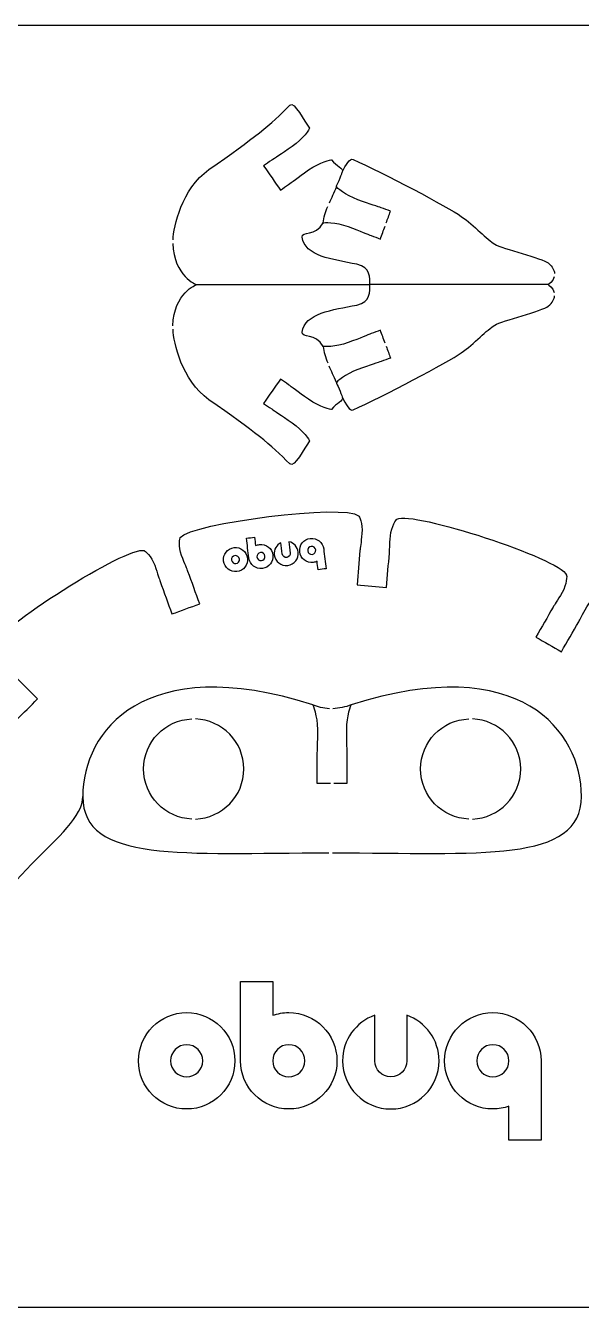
# Model space of a CAD drawing. Extents: x 185 to 405, y 96 to 364.
# Drawn here: x 263.6 to 320, y 233.7 to 363.7 of the extents above; entities that cross this region are included whole.
import ezdxf

# ---------------------------------------------------------------- set-up
doc = ezdxf.new("R2010")
doc.units = 0
doc.header["$MEASUREMENT"] = 0
doc.layers.add('DEFAULT', color=7, linetype='CONTINUOUS')

msp = doc.modelspace()

# ---------------------------------------------------------------- linework, layer by layer
at = {"layer": 'DEFAULT', "color": 1}
for points in [[(400.29, 363.67), (190.64, 363.67)], [(400.29, 233.67), (190.64, 233.67)]]:
    msp.add_lwpolyline(points, dxfattribs=at)
for points, knots in [([(278.55, 341.94), (278.61, 343.31), (279.42, 347.07), (282.19, 349.08), (286.82, 352.32), (288.47, 353.6), (290.4, 355.61), (290.83, 356.05), (291.9, 353.97), (292.39, 353.26), (292.43, 353.21), (291.77, 352.2), (290.63, 351.41), (289.5, 350.62), (288.84, 350.21), (288.56, 350.02), (288.28, 349.83), (288.01, 349.64), (287.74, 349.45), (288.31, 348.63), (288.88, 347.81), (289.46, 346.99), (289.73, 347.18), (290, 347.37), (290.27, 347.56), (290.56, 347.76), (291.16, 348.24), (292.29, 349.03), (293.43, 349.83), (294.61, 350.1), (294.63, 350.06), (295.11, 349.38), (295.87, 349.28), (295.71, 348.8)], [0, 0, 0, 0, 1, 1, 1, 2, 2, 2, 3, 3, 3, 4, 4, 4, 5, 5, 5, 7.835366, 7.835366, 7.835366, 16.322364, 16.322364, 16.322364, 19.139768, 19.139768, 19.139768, 20.139768, 20.139768, 20.139768, 21.139768, 21.139768, 21.139768, 22.139768, 22.139768, 22.139768, 22.139768]), ([(300.17, 343.66), (300.32, 344.06), (300.46, 344.45), (300.61, 344.85), (300.29, 344.97), (299.98, 345.09), (299.67, 345.2), (299.35, 345.32), (298.6, 345.53), (297.3, 346.01), (296.02, 346.48), (295.12, 347.27), (295.12, 347.34), (295.14, 347.4), (295.62, 348.5), (295.71, 348.8), (296.07, 349.56), (296.48, 350.25), (296.81, 350.1), (299.8, 348.78), (306.46, 345.26), (307.78, 344.33), (309.07, 343.42), (310.45, 341.94), (311.18, 341.5), (311.9, 341.06), (316.08, 340.05), (316.6, 339.6), (317.05, 339.21), (317.22, 338.85), (317.25, 338.54)], [0, 0, 0, 0, 3.596846, 3.596846, 3.596846, 6.425733, 6.425733, 6.425733, 7.425733, 7.425733, 7.425733, 8.425733, 8.425733, 8.425733, 9.425733, 9.425733, 9.425733, 10.425733, 10.425733, 10.425733, 11.425733, 11.425733, 11.425733, 12.425733, 12.425733, 12.425733, 13.425733, 13.425733, 13.425733, 14.425733, 14.425733, 14.425733, 14.425733]), ([(317.22, 338.2), (317.08, 337.7), (316.6, 337.4), (316.6, 337.4), (310.56, 337.4), (304.53, 337.4), (298.5, 337.4), (298.5, 338.06), (298.63, 339.18), (297.18, 339.47), (294.74, 339.96), (291.89, 340.29), (291.65, 342.23), (291.58, 342.85), (293, 342.26), (293.79, 343.67), (293.81, 343.72), (295.01, 343.76), (296.31, 343.29), (297.61, 342.81), (298.32, 342.5), (298.64, 342.38), (298.96, 342.26), (299.27, 342.15), (299.58, 342.03), (299.74, 342.47), (299.9, 342.9), (300.05, 343.33)], [0, 0, 0, 0, 1, 1, 1, 52.3, 52.3, 52.3, 53.3, 53.3, 53.3, 54.3, 54.3, 54.3, 55.3, 55.3, 55.3, 56.3, 56.3, 56.3, 57.3, 57.3, 57.3, 60.134784, 60.134784, 60.134784, 64.04869, 64.04869, 64.04869, 64.04869]), ([(278.54, 341.59), (278.62, 338.24), (280.94, 337.4), (280.94, 337.4), (286.79, 337.4), (292.65, 337.4), (298.5, 337.4)], [0, 0, 0, 0, 1, 1, 1, 50.77, 50.77, 50.77, 50.77]), ([(300.05, 331.48), (299.9, 331.91), (299.74, 332.34), (299.58, 332.77), (299.27, 332.66), (298.96, 332.54), (298.64, 332.43), (298.32, 332.31), (297.61, 332), (296.31, 331.52), (295.01, 331.05), (293.81, 331.09), (293.79, 331.14), (293, 332.55), (291.58, 331.96), (291.65, 332.58), (291.89, 334.52), (294.74, 334.85), (297.18, 335.33), (298.63, 335.63), (298.5, 336.75), (298.5, 337.4)], [0, 0, 0, 0, 3.903562, 3.903562, 3.903562, 6.734905, 6.734905, 6.734905, 7.734905, 7.734905, 7.734905, 8.734905, 8.734905, 8.734905, 9.734905, 9.734905, 9.734905, 10.734905, 10.734905, 10.734905, 11.734905, 11.734905, 11.734905, 11.734905]), ([(300.17, 331.15), (300.32, 330.75), (300.46, 330.35), (300.61, 329.95), (300.29, 329.84), (299.98, 329.72), (299.67, 329.61), (299.35, 329.49), (298.6, 329.27), (297.3, 328.8), (296.02, 328.33), (295.12, 327.53), (295.12, 327.47), (295.14, 327.4), (295.62, 326.3), (295.71, 326.01), (296.07, 325.25), (296.48, 324.56), (296.81, 324.7), (299.8, 326.03), (306.46, 329.55), (307.78, 330.48), (309.07, 331.38), (310.45, 332.86), (311.18, 333.3), (311.9, 333.74), (316.08, 334.75), (316.6, 335.21), (317.05, 335.6), (317.22, 335.96), (317.25, 336.26)], [0, 0, 0, 0, 3.607185, 3.607185, 3.607185, 6.428791, 6.428791, 6.428791, 7.428791, 7.428791, 7.428791, 8.428791, 8.428791, 8.428791, 9.428791, 9.428791, 9.428791, 10.428791, 10.428791, 10.428791, 11.428791, 11.428791, 11.428791, 12.428791, 12.428791, 12.428791, 13.428791, 13.428791, 13.428791, 14.428791, 14.428791, 14.428791, 14.428791]), ([(295.71, 326.01), (295.87, 325.53), (295.11, 325.43), (294.63, 324.75), (294.61, 324.71), (293.43, 324.98), (292.29, 325.77), (291.16, 326.56), (290.56, 327.05), (290.27, 327.25), (290, 327.44), (289.73, 327.63), (289.46, 327.82), (288.88, 327), (288.31, 326.18), (287.74, 325.36), (288.01, 325.17), (288.28, 324.98), (288.56, 324.79), (288.84, 324.6), (289.5, 324.18), (290.63, 323.39), (291.77, 322.6), (292.43, 321.6), (292.39, 321.55), (291.9, 320.84), (290.83, 318.76), (290.4, 319.21), (288.47, 321.21), (286.82, 322.49), (282.19, 325.73), (279.42, 327.74), (278.61, 331.5), (278.55, 332.87)], [0, 0, 0, 0, 1, 1, 1, 2, 2, 2, 3, 3, 3, 5.828809, 5.828809, 5.828809, 14.332193, 14.332193, 14.332193, 17.161822, 17.161822, 17.161822, 18.161822, 18.161822, 18.161822, 19.161822, 19.161822, 19.161822, 20.161822, 20.161822, 20.161822, 21.161822, 21.161822, 21.161822, 22.161822, 22.161822, 22.161822, 22.161822]), ([(257.96, 267.6), (257.8, 266.72), (257.26, 266.5), (255.19, 266.68), (248.51, 267.26), (241.84, 267.85), (235.17, 268.43), (233.94, 271.9), (245.01, 270.33), (246.16, 272.83), (247.21, 275.11), (245.3, 278.04), (246.16, 278.95), (246.18, 279.01), (247.07, 279.16), (247.98, 278.83), (248.89, 278.5), (249.38, 278.26), (249.61, 278.18), (250.7, 277.79), (251.8, 277.39), (252.89, 276.99), (253.24, 277.93), (253.58, 278.87), (253.92, 279.81), (252.82, 280.21), (251.73, 280.6), (250.63, 281), (250.41, 281.08), (249.88, 281.22), (248.97, 281.55), (248.06, 281.88), (247.47, 282.57), (247.5, 282.63), (247.08, 284.42), (255.63, 297.68), (257.42, 297.89), (257.46, 297.93), (258.33, 297.69), (259.01, 297.01), (259.7, 296.32), (260.05, 295.91), (260.22, 295.74), (261.04, 294.91), (261.87, 294.09), (262.69, 293.27), (263.4, 293.97), (264.11, 294.68), (264.81, 295.39), (263.99, 296.21), (263.16, 297.04), (262.34, 297.86), (262.17, 298.03), (261.75, 298.38), (261.06, 299.06), (260.38, 299.75), (260.14, 300.61), (260.18, 300.65), (260.55, 302.46), (273.9, 310.97), (275.62, 310.42), (275.67, 310.44), (276.36, 309.86), (276.69, 308.95), (277.02, 308.04), (277.16, 307.51), (277.24, 307.29), (277.64, 306.19), (278.04, 305.1), (278.44, 304), (279.38, 304.34), (280.32, 304.68), (281.26, 305.03), (280.86, 306.12), (280.46, 307.22), (280.06, 308.31), (279.98, 308.54), (279.75, 309.03), (279.41, 309.94), (279.08, 310.85), (279.23, 311.74), (279.29, 311.76), (280.4, 313.23), (296.05, 315.19), (297.37, 313.96), (297.42, 313.96), (297.8, 313.14), (297.71, 312.17), (297.63, 311.21), (297.53, 310.67), (297.51, 310.44), (297.41, 309.27), (297.31, 308.11), (297.21, 306.95), (298.2, 306.86), (299.2, 306.78), (300.2, 306.69), (300.3, 307.85), (300.4, 309.01), (300.5, 310.17), (300.52, 310.41), (300.52, 310.96), (300.6, 311.92), (300.69, 312.88), (301.2, 313.62), (301.26, 313.62), (302.89, 314.48), (317.8, 309.62), (318.46, 307.95), (318.51, 307.93), (318.5, 307.02), (318.02, 306.18), (317.54, 305.34), (317.22, 304.9), (317.1, 304.69), (316.52, 303.68), (315.94, 302.67), (315.36, 301.66), (316.22, 301.16), (317.09, 300.66), (317.95, 300.17), (318.53, 301.18), (319.12, 302.19), (319.7, 303.2), (319.82, 303.4), (320.05, 303.9), (320.53, 304.73), (321.02, 305.57), (321.79, 306.03), (321.84, 306), (323.68, 306.09), (335.05, 295.46), (334.94, 293.66), (334.97, 293.62), (334.59, 292.8), (333.79, 292.24), (333, 291.69), (332.53, 291.42), (332.33, 291.28), (331.38, 290.61), (330.42, 289.94), (329.47, 289.27), (330.04, 288.45), (330.61, 287.63), (331.19, 286.81), (332.14, 287.48), (333.1, 288.15), (334.05, 288.82), (334.25, 288.96), (334.67, 289.31), (335.46, 289.87), (336.25, 290.42), (337.15, 290.51), (337.18, 290.46), (338.27, 290.06), (342.14, 281.97), (343.5, 277.24), (343.5, 277.23), (343.5, 277.21), (343.51, 277.2), (343.93, 276.44), (352.77, 275.91), (353.06, 274.06), (354.61, 276.04), (355.25, 274.47), (355.25, 273.2), (355.25, 270.61), (343.93, 270.12), (344.19, 268.63), (344.26, 267.87), (343.38, 267.43), (341.9, 267.31), (341.14, 267.24), (340.38, 267.18), (339.62, 267.11), (339.56, 267.11), (339.04, 267.96), (338.94, 269.06), (338.85, 270.16), (338.84, 270.78), (338.82, 271.06), (338.7, 272.39), (338.59, 273.71), (338.47, 275.04), (337.47, 274.95), (336.48, 274.87), (335.48, 274.78), (335.6, 273.45), (335.71, 272.12), (335.83, 270.8), (335.85, 270.52), (335.95, 269.91), (336.05, 268.81), (336.15, 267.7), (335.78, 266.77), (335.73, 266.77), (334.93, 266.7), (334.12, 266.63), (333.32, 266.56), (332.17, 266.46), (331.16, 266.85), (330.94, 267.58)], [0, 0, 0, 0, 1, 1, 1, 57.966429, 57.966429, 57.966429, 58.966429, 58.966429, 58.966429, 59.966429, 59.966429, 59.966429, 60.966429, 60.966429, 60.966429, 61.966429, 61.966429, 61.966429, 71.884154, 71.884154, 71.884154, 80.387577, 80.387577, 80.387577, 90.314018, 90.314018, 90.314018, 91.314018, 91.314018, 91.314018, 92.314018, 92.314018, 92.314018, 93.314018, 93.314018, 93.314018, 94.314018, 94.314018, 94.314018, 95.314018, 95.314018, 95.314018, 105.227655, 105.227655, 105.227655, 113.733445, 113.733445, 113.733445, 123.6478, 123.6478, 123.6478, 124.6478, 124.6478, 124.6478, 125.6478, 125.6478, 125.6478, 126.6478, 126.6478, 126.6478, 127.6478, 127.6478, 127.6478, 128.6478, 128.6478, 128.6478, 138.569889, 138.569889, 138.569889, 147.064259, 147.064259, 147.064259, 156.980703, 156.980703, 156.980703, 157.980703, 157.980703, 157.980703, 158.980703, 158.980703, 158.980703, 159.980703, 159.980703, 159.980703, 160.980703, 160.980703, 160.980703, 161.980703, 161.980703, 161.980703, 171.898061, 171.898061, 171.898061, 180.400326, 180.400326, 180.400326, 190.316688, 190.316688, 190.316688, 191.316688, 191.316688, 191.316688, 192.316688, 192.316688, 192.316688, 193.316688, 193.316688, 193.316688, 194.316688, 194.316688, 194.316688, 195.316688, 195.316688, 195.316688, 205.230849, 205.230849, 205.230849, 213.725299, 213.725299, 213.725299, 223.640328, 223.640328, 223.640328, 224.640328, 224.640328, 224.640328, 225.640328, 225.640328, 225.640328, 226.640328, 226.640328, 226.640328, 227.640328, 227.640328, 227.640328, 228.640328, 228.640328, 228.640328, 238.559842, 238.559842, 238.559842, 247.060439, 247.060439, 247.060439, 256.981591, 256.981591, 256.981591, 257.981591, 257.981591, 257.981591, 258.981591, 258.981591, 258.981591, 259.981591, 259.981591, 259.981591, 260.981591, 260.981591, 260.981591, 261.981591, 261.981591, 261.981591, 262.981591, 262.981591, 262.981591, 263.981591, 263.981591, 263.981591, 264.981591, 264.981591, 264.981591, 271.475867, 271.475867, 271.475867, 272.475867, 272.475867, 272.475867, 273.475867, 273.475867, 273.475867, 284.809403, 284.809403, 284.809403, 293.311754, 293.311754, 293.311754, 304.646073, 304.646073, 304.646073, 305.646073, 305.646073, 305.646073, 306.646073, 306.646073, 306.646073, 313.501423, 313.501423, 313.501423, 314.501423, 314.501423, 314.501423, 314.501423]), ([(294.51, 286.79), (294.06, 286.79), (293.62, 286.79), (293.18, 286.79), (293.18, 287.78), (293.18, 288.78), (293.18, 289.77), (293.18, 290.11), (293.23, 290.89), (293.23, 292.28), (293.23, 293.66), (292.78, 294.79), (292.73, 294.79), (275.57, 300.24), (269.4, 292.08), (269.4, 285.49), (269.4, 278.72), (279.53, 279.76), (294.36, 279.77)], [0, 0, 0, 0, 3.76, 3.76, 3.76, 12.221, 12.221, 12.221, 13.221, 13.221, 13.221, 14.221, 14.221, 14.221, 15.221, 15.221, 15.221, 16.221, 16.221, 16.221, 16.221]), ([(294.71, 279.77), (309.7, 279.77), (319.97, 278.67), (319.97, 285.49), (319.97, 292.08), (313.8, 300.24), (296.63, 294.79), (296.58, 294.79), (296.13, 293.66), (296.13, 292.28), (296.13, 290.89), (296.18, 290.11), (296.18, 289.77), (296.18, 288.78), (296.18, 287.78), (296.18, 286.79), (295.74, 286.79), (295.3, 286.79), (294.86, 286.79)], [0, 0, 0, 0, 1, 1, 1, 2, 2, 2, 3, 3, 3, 4, 4, 4, 12.461, 12.461, 12.461, 16.211, 16.211, 16.211, 16.211]), ([(280.47, 283.2), (277.75, 283.29), (275.57, 285.54), (275.57, 288.28), (275.57, 291.03), (277.75, 293.26), (280.47, 293.35)], [0, 0, 0, 0, 1, 1, 1, 2, 2, 2, 2]), ([(280.82, 283.2), (283.55, 283.3), (285.73, 285.54), (285.73, 288.28), (285.73, 291.02), (283.55, 293.26), (280.82, 293.35)], [0, 0, 0, 0, 1, 1, 1, 2, 2, 2, 2]), ([(308.56, 283.2), (305.83, 283.29), (303.66, 285.53), (303.66, 288.28), (303.66, 291.03), (305.83, 293.26), (308.56, 293.35)], [0, 0, 0, 0, 1, 1, 1, 2, 2, 2, 2]), ([(308.91, 283.2), (311.64, 283.29), (313.82, 285.54), (313.82, 288.28), (313.82, 291.02), (311.64, 293.26), (308.91, 293.35)], [0, 0, 0, 0, 1, 1, 1, 2, 2, 2, 2])]:
    msp.add_open_spline(points, degree=3, knots=knots, dxfattribs=at)
for points in [[(295.12, 347.34), (294.86, 346.69), (294.6, 346.15), (294.39, 345.66)], [(293.79, 343.67), (293.84, 344.24), (294.01, 344.76), (294.25, 345.34)], [(278.54, 333.22), (278.62, 336.57), (280.94, 337.4), (280.94, 337.4)], [(316.6, 337.4), (316.6, 337.4), (317.08, 337.11), (317.22, 336.61)], [(293.79, 331.14), (293.84, 330.57), (294.01, 330.05), (294.25, 329.46)], [(295.12, 327.47), (294.86, 328.12), (294.6, 328.66), (294.39, 329.14)], [(294.42, 294.39), (293.82, 294.43), (293.16, 294.57), (292.73, 294.79)], [(296.63, 294.79), (296.07, 294.55), (295.34, 294.42), (294.77, 294.39)], [(258.01, 267.95), (259.33, 277.02), (269.4, 281.48), (269.4, 285.49)]]:
    msp.add_open_spline(points, degree=3, dxfattribs=at)
at = {"layer": 'DEFAULT', "color": 7}
for points, knots in [([(284.74, 310.73), (284.07, 310.65), (283.59, 310.04), (283.67, 309.37), (283.75, 308.7), (284.36, 308.22), (285.03, 308.3), (285.7, 308.38), (286.18, 308.99), (286.1, 309.66), (286.02, 310.34), (285.41, 310.81), (284.74, 310.73)], [1, 1, 1, 1, 2, 2, 2, 3, 3, 3, 4, 4, 4, 5, 5, 5, 5]), ([(287.32, 311.04), (287.17, 311.03), (287.04, 310.99), (286.92, 310.93), (286.88, 311.21), (286.85, 311.5), (286.82, 311.78), (286.54, 311.75), (286.27, 311.72), (286, 311.68), (286.08, 311.02), (286.16, 310.35), (286.24, 309.68), (286.32, 309.01), (286.94, 308.53), (287.61, 308.61), (288.28, 308.69), (288.76, 309.3), (288.68, 309.97), (288.6, 310.64), (287.99, 311.12), (287.32, 311.04)], [1, 1, 1, 1, 2, 2, 2, 4.440651, 4.440651, 4.440651, 6.755803, 6.755803, 6.755803, 12.478349, 12.478349, 12.478349, 13.478349, 13.478349, 13.478349, 14.478349, 14.478349, 14.478349, 15.478349, 15.478349, 15.478349, 15.478349]), ([(291.25, 310.28), (291.34, 309.61), (290.86, 309), (290.18, 308.92), (289.51, 308.84), (288.9, 309.32), (288.82, 309.99), (288.76, 310.52), (289.04, 311.01), (289.5, 311.23), (289.54, 310.85), (289.59, 310.47), (289.63, 310.09), (289.66, 309.86), (289.86, 309.7), (290.09, 309.73), (290.31, 309.76), (290.47, 309.96), (290.44, 310.18), (290.4, 310.57), (290.35, 310.95), (290.31, 311.33), (290.8, 311.22), (291.19, 310.81), (291.25, 310.28)], [0, 0, 0, 0, 1, 1, 1, 2, 2, 2, 3, 3, 3, 6.276058, 6.276058, 6.276058, 7.276058, 7.276058, 7.276058, 8.276058, 8.276058, 8.276058, 11.555212, 11.555212, 11.555212, 12.555212, 12.555212, 12.555212, 12.555212]), ([(292.47, 311.66), (291.8, 311.58), (291.32, 310.97), (291.4, 310.3), (291.48, 309.62), (292.09, 309.14), (292.76, 309.23), (292.9, 309.24), (293.04, 309.28), (293.16, 309.34), (293.19, 309.06), (293.23, 308.77), (293.26, 308.49), (293.53, 308.52), (293.8, 308.55), (294.07, 308.59), (293.99, 309.25), (293.91, 309.92), (293.83, 310.59), (293.75, 311.26), (293.14, 311.74), (292.47, 311.66)], [1, 1, 1, 1, 2, 2, 2, 3, 3, 3, 4, 4, 4, 6.44339, 6.44339, 6.44339, 8.759018, 8.759018, 8.759018, 14.477473, 14.477473, 14.477473, 15.477473, 15.477473, 15.477473, 15.477473]), ([(292.66, 310.04), (292.44, 310.01), (292.24, 310.17), (292.21, 310.39), (292.18, 310.62), (292.34, 310.82), (292.57, 310.85), (292.79, 310.88), (292.99, 310.72), (293.02, 310.49), (293.05, 310.27), (292.89, 310.06), (292.66, 310.04)], [1, 1, 1, 1, 2, 2, 2, 3, 3, 3, 4, 4, 4, 5, 5, 5, 5]), ([(284.93, 309.11), (284.71, 309.09), (284.51, 309.25), (284.48, 309.47), (284.45, 309.69), (284.61, 309.9), (284.84, 309.92), (285.06, 309.95), (285.26, 309.79), (285.29, 309.57), (285.32, 309.34), (285.16, 309.14), (284.93, 309.11)], [0, 0, 0, 0, 1, 1, 1, 2, 2, 2, 3, 3, 3, 4, 4, 4, 4]), ([(287.51, 309.42), (287.29, 309.39), (287.08, 309.55), (287.06, 309.78), (287.03, 310), (287.19, 310.2), (287.41, 310.23), (287.64, 310.26), (287.84, 310.1), (287.87, 309.87), (287.89, 309.65), (287.73, 309.45), (287.51, 309.42)], [1, 1, 1, 1, 2, 2, 2, 3, 3, 3, 4, 4, 4, 5, 5, 5, 5]), ([(290.28, 263.57), (289.71, 263.57), (289.17, 263.47), (288.66, 263.29), (288.66, 264.44), (288.66, 265.58), (288.66, 266.73), (287.57, 266.73), (286.48, 266.73), (285.4, 266.73), (285.4, 264.05), (285.4, 261.36), (285.39, 258.68), (285.4, 255.98), (287.59, 253.79), (290.29, 253.79), (292.99, 253.79), (295.18, 255.98), (295.18, 258.68), (295.17, 261.38), (292.99, 263.57), (290.28, 263.57)], [1, 1, 1, 1, 2, 2, 2, 11.744002, 11.744002, 11.744002, 20.980002, 20.980002, 20.980002, 43.800003, 43.800003, 43.800003, 44.800003, 44.800003, 44.800003, 45.800003, 45.800003, 45.800003, 46.800003, 46.800003, 46.800003, 46.800003]), ([(279.93, 263.57), (277.24, 263.57), (275.05, 261.38), (275.05, 258.68), (275.04, 255.98), (277.23, 253.79), (279.94, 253.79), (282.63, 253.79), (284.83, 255.98), (284.82, 258.68), (284.82, 261.38), (282.63, 263.57), (279.93, 263.57)], [1, 1, 1, 1, 2, 2, 2, 3, 3, 3, 4, 4, 4, 5, 5, 5, 5]), ([(305.53, 258.68), (305.53, 255.98), (303.34, 253.79), (300.64, 253.79), (297.94, 253.79), (295.75, 255.98), (295.75, 258.68), (295.75, 260.81), (297.11, 262.62), (299.01, 263.29), (299.01, 261.75), (299.01, 260.22), (299.01, 258.68), (299.01, 257.78), (299.74, 257.05), (300.64, 257.05), (301.54, 257.05), (302.27, 257.78), (302.27, 258.68), (302.27, 260.22), (302.27, 261.76), (302.27, 263.29), (304.17, 262.62), (305.53, 260.81), (305.53, 258.68)], [0, 0, 0, 0, 1, 1, 1, 2, 2, 2, 3, 3, 3, 16.070001, 16.070001, 16.070001, 17.070001, 17.070001, 17.070001, 18.070001, 18.070001, 18.070001, 31.152002, 31.152002, 31.152002, 32.152002, 32.152002, 32.152002, 32.152002]), ([(310.99, 263.57), (308.29, 263.57), (306.1, 261.38), (306.1, 258.68), (306.1, 255.98), (308.29, 253.79), (310.99, 253.79), (311.56, 253.79), (312.11, 253.89), (312.62, 254.07), (312.62, 252.92), (312.62, 251.77), (312.62, 250.63), (313.7, 250.63), (314.79, 250.63), (315.88, 250.63), (315.88, 253.31), (315.88, 256), (315.88, 258.68), (315.88, 261.38), (313.69, 263.57), (310.99, 263.57)], [1, 1, 1, 1, 2, 2, 2, 3, 3, 3, 4, 4, 4, 13.746, 13.746, 13.746, 22.982006, 22.982006, 22.982006, 45.788006, 45.788006, 45.788006, 46.788006, 46.788006, 46.788006, 46.788006]), ([(279.94, 257.05), (279.04, 257.05), (278.3, 257.78), (278.31, 258.68), (278.31, 259.58), (279.03, 260.31), (279.94, 260.31), (280.83, 260.31), (281.56, 259.58), (281.56, 258.68), (281.56, 257.78), (280.83, 257.05), (279.94, 257.05)], [0, 0, 0, 0, 1, 1, 1, 2, 2, 2, 3, 3, 3, 4, 4, 4, 4]), ([(290.29, 257.05), (289.38, 257.05), (288.66, 257.78), (288.66, 258.68), (288.66, 259.58), (289.39, 260.31), (290.29, 260.31), (291.19, 260.31), (291.91, 259.58), (291.91, 258.68), (291.92, 257.78), (291.18, 257.05), (290.29, 257.05)], [1, 1, 1, 1, 2, 2, 2, 3, 3, 3, 4, 4, 4, 5, 5, 5, 5]), ([(310.99, 257.05), (310.09, 257.05), (309.36, 257.78), (309.36, 258.68), (309.36, 259.58), (310.09, 260.31), (310.99, 260.31), (311.89, 260.31), (312.62, 259.58), (312.62, 258.68), (312.62, 257.78), (311.89, 257.05), (310.99, 257.05)], [1, 1, 1, 1, 2, 2, 2, 3, 3, 3, 4, 4, 4, 5, 5, 5, 5])]:
    msp.add_open_spline(points, degree=3, knots=knots, dxfattribs=at)

doc.saveas('drawing.dxf')
